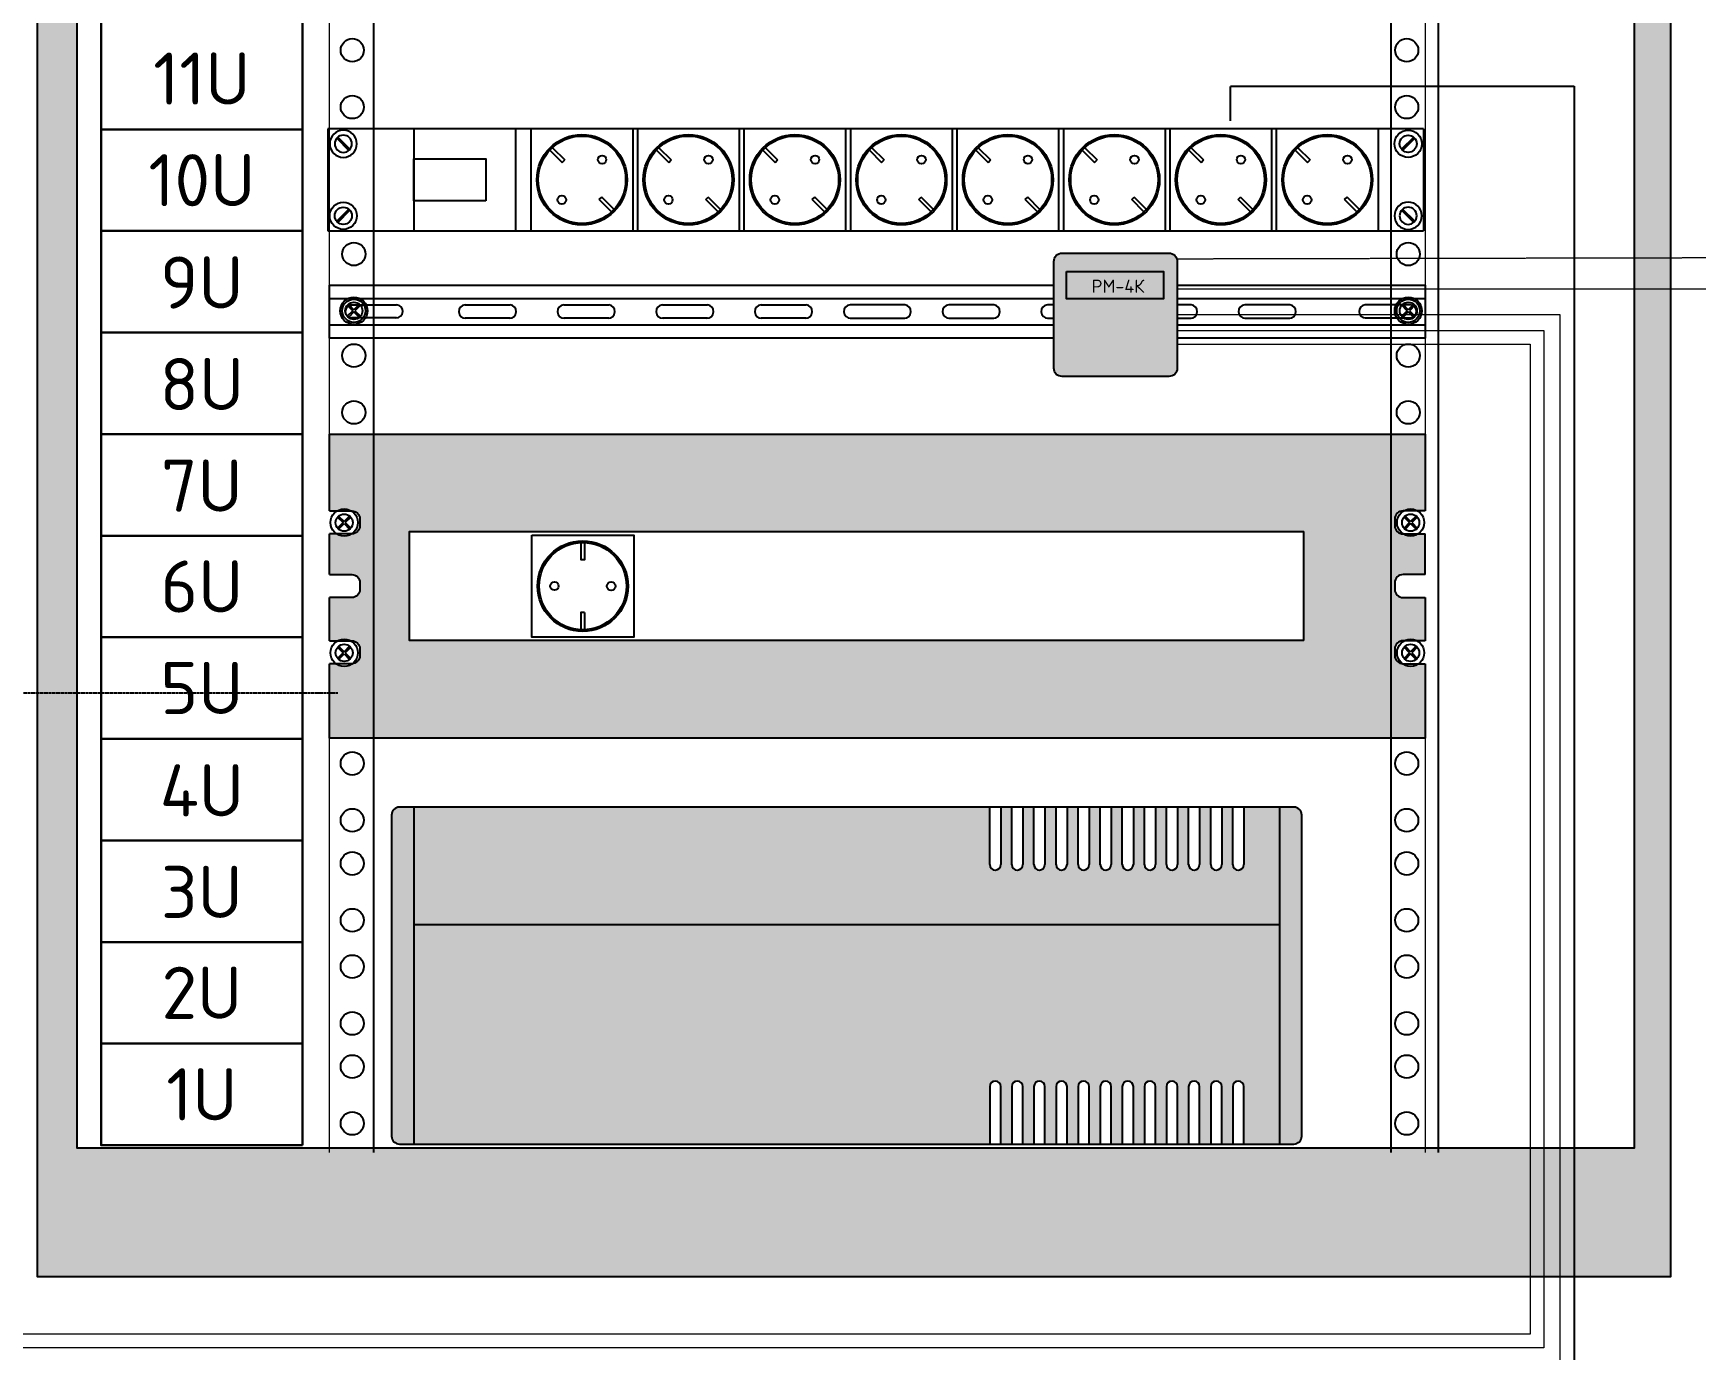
# Model space of a CAD drawing. Header units: millimetres. Extents: x 4247 to 622543, y -201358 to 142419.
# Drawn here: x 65794 to 75905, y -138400 to -130393 of the extents above; entities that cross this region are included whole.
import ezdxf

# ---------------------------------------------------------------- set-up
doc = ezdxf.new("R2010")
doc.units = ezdxf.units.MM
doc.linetypes.add('DASH', pattern=[0.75, 0.5, -0.25])
doc.linetypes.add('DASHED2', pattern=[0.375, 0.25, -0.125])
doc.layers.add('(АР) Текст', color=7, linetype='Continuous', lineweight=25)
doc.layers.add('UTP', color=5, linetype='DASH', lineweight=25)
doc.layers.add('_Оборудование ИСПП', color=255, linetype='Continuous')
doc.styles.add('ICOCPEUR', font='isocpeur.ttf')

# ---------------------------------------------------------------- blocks, each defined once
blk = doc.blocks.new('2p_Gesock')
at = {"ltscale": 0.1}
for p, q in [((-0.077, 1.923), (-0.077, 1.156)), ((0.077, 1.923), (0.077, 1.156)), ((0.077, 1.156), (-0.077, 1.156)), ((-0.077, -1.923), (-0.077, -1.156)), ((0.077, -1.156), (-0.077, -1.156)), ((0.077, -1.923), (0.077, -1.156))]:
    blk.add_line(p, q, dxfattribs=at)
for centre, radius in [((0, 0), 1.993), ((0, 0), 1.925), ((-1.253, 0), 0.187), ((1.253, 0), 0.187)]:
    blk.add_circle(centre, radius, dxfattribs=at)
blk = doc.blocks.new('SCREW')
for p, q in [((0.244, 0.29), (-0.29, -0.244)), ((0.29, 0.244), (-0.244, -0.29))]:
    blk.add_line(p, q)
for radius in [0.6, 0.379]:
    blk.add_circle((0, 0), radius)
blk = doc.blocks.new('BLANC1U')
for p, q in [((24.15, 0), (-24.15, 0)), ((-24.15, -4.5), (-24.15, 0)), ((24.15, -4.5), (24.15, 0)), ((-24.15, -4.5), (24.15, -4.5))]:
    blk.add_line(p, q)
at = {"xscale": -1}
blk.add_blockref('SCREW', (-23.468, -0.663), dxfattribs=at)
blk.add_blockref('SCREW', (23.468, -0.663))
at = {"rotation": 180}
blk.add_blockref('SCREW', (-23.468, -3.837), dxfattribs=at)
at = {"xscale": -1, "rotation": 180}
blk.add_blockref('SCREW', (23.468, -3.837), dxfattribs=at)
blk = doc.blocks.new('TLK-RS08MF1-BK')
for points in [[(721.5, 391.7), (329.8, 391.7), (329.8, 0), (721.5, 0)], [(1170.9, 391.7), (779.2, 391.7), (779.2, 0), (1170.9, 0)], [(1579.4, 391.7), (1187.7, 391.7), (1187.7, 0), (1579.4, 0)], [(1987.9, 391.7), (1596.2, 391.7), (1596.2, 0), (1987.9, 0)], [(2396.4, 391.7), (2004.7, 391.7), (2004.7, 0), (2396.4, 0)], [(2805, 391.7), (2413.3, 391.7), (2413.3, 0), (2805, 0)], [(3213.5, 391.7), (2821.8, 391.7), (2821.8, 0), (3213.5, 0)], [(3622, 391.7), (3230.3, 391.7), (3230.3, 0), (3622, 0)], [(4030.6, 391.7), (3638.9, 391.7), (3638.9, 0), (4030.6, 0)], [(605.9, 114.9), (329.8, 114.9), (329.8, 276.8), (605.9, 276.8)]]:
    blk.add_lwpolyline(points, close=True)
at = {"xscale": 87.0444934736006, "yscale": 87.0444934736006, "zscale": 87.0444934736006}
for name, p, rotation in [('BLANC1U', (2102.1, 0), 180), ('2p_Gesock', (975, 195.9), 225), ('2p_Gesock', (1383.5, 195.9), 225), ('2p_Gesock', (1792.1, 195.9), 225), ('2p_Gesock', (2200.6, 195.9), 225), ('2p_Gesock', (2609.1, 195.9), 225), ('2p_Gesock', (3017.6, 195.9), 225), ('2p_Gesock', (3426.2, 195.9), 225), ('2p_Gesock', (3834.7, 195.9), 225)]:
    blk.add_blockref(name, p, dxfattribs=dict(at, rotation=rotation))

msp = doc.modelspace()

# ---------------------------------------------------------------- hatches: boundary and pattern name
at = {"lineweight": 0, "true_color": 0xc7c8ca}
h = msp.add_hatch(color=9, dxfattribs=at)
h.dxf.hatch_style = 1
h.paths.add_polyline_path([(57093.722, -131908.607), (57318.345, -131908.607), (57318.345, -127080.481), (63682.836, -127080.481), (63682.836, -132543.127), (63903.023, -132543.127), (63903.023, -126764.357), (57093.722, -126764.357)])
h.paths.add_polyline_path([(57318.345, -131908.607), (57093.722, -131908.607), (57093.722, -132202.245), (57318.345, -132202.245)], flags=17)
h.paths.add_polyline_path([(57318.345, -132202.245), (57093.722, -132202.245), (57093.722, -132543.127), (57318.345, -132543.127)], flags=17)
h.paths.add_polyline_path([(63903.023, -132858.488), (63903.023, -132543.127), (57093.722, -132543.127), (57093.722, -132858.488)])
h.paths.add_polyline_path([(73658.655, -126744.515), (75887.338, -126744.515), (75887.338, -126224.051), (73658.655, -126224.051)], flags=9)
h.paths.add_polyline_path([(57015.527, -126754.856), (59053.215, -126754.856), (59053.215, -126234.393), (57015.527, -126234.393)], flags=9)
h.paths.add_polyline_path([(74427.427, -142834.794), (75869.617, -142834.794), (75869.617, -142314.33), (74427.427, -142314.33)], flags=9)
h.paths.add_polyline_path([(74427.427, -142451.618), (75869.617, -142451.618), (75869.617, -141931.154), (74427.427, -141931.154)], flags=9)
h.paths.add_polyline_path([(66536.843, -135314.516), (67202.555, -135314.516), (67202.555, -134553.702), (66536.843, -134553.702)], flags=9)
h.paths.add_polyline_path([(66552.693, -135932.365), (67186.705, -135932.365), (67186.705, -135171.551), (66552.693, -135171.551)], flags=9)
h.paths.add_polyline_path([(66552.693, -136545.577), (67186.705, -136545.577), (67186.705, -135784.763), (66552.693, -135784.763)], flags=9)
h.paths.add_polyline_path([(66584.394, -137163.426), (67155.004, -137163.426), (67155.004, -136402.612), (66584.394, -136402.612)], flags=9)
h.paths.add_polyline_path([(66473.442, -127895.698), (67265.956, -127895.698), (67265.956, -127134.884), (66473.442, -127134.884)], flags=9)
h.paths.add_polyline_path([(66473.442, -128513.547), (67265.956, -128513.547), (67265.956, -127752.733), (66473.442, -127752.733)], flags=9)
h.paths.add_polyline_path([(66457.591, -129131.395), (67281.806, -129131.395), (67281.806, -128370.581), (66457.591, -128370.581)], flags=9)
h.paths.add_polyline_path([(66473.442, -129749.244), (67265.956, -129749.244), (67265.956, -128988.43), (66473.442, -128988.43)], flags=9)
h.paths.add_polyline_path([(66473.442, -130367.092), (67265.956, -130367.092), (67265.956, -129606.278), (66473.442, -129606.278)], flags=9)
h.paths.add_polyline_path([(66505.142, -130984.941), (67234.256, -130984.941), (67234.256, -130224.127), (66505.142, -130224.127)], flags=9)
h.paths.add_polyline_path([(66473.442, -131602.789), (67265.956, -131602.789), (67265.956, -130841.975), (66473.442, -130841.975)], flags=9)
h.paths.add_polyline_path([(66552.693, -132225.274), (67186.705, -132225.274), (67186.705, -131464.46), (66552.693, -131464.46)], flags=9)
h.paths.add_polyline_path([(66552.693, -132843.122), (67186.705, -132843.122), (67186.705, -132082.308), (66552.693, -132082.308)], flags=9)
h.paths.add_polyline_path([(66552.693, -133460.971), (67186.705, -133460.971), (67186.705, -132700.157), (66552.693, -132700.157)], flags=9)
h.paths.add_polyline_path([(66552.693, -134074.183), (67186.705, -134074.183), (67186.705, -133313.369), (66552.693, -133313.369)], flags=9)
h.paths.add_polyline_path([(66552.693, -134692.032), (67186.705, -134692.032), (67186.705, -133931.218), (66552.693, -133931.218)], flags=9)
h.paths.add_polyline_path([(66222.699, -141127.051), (69042.617, -141127.051), (69042.617, -140189.921), (66222.699, -140189.921)], flags=9)
h.paths.add_polyline_path([(71711.729, -141046.115), (74577.691, -141046.115), (74577.691, -140525.652), (71711.729, -140525.652)], flags=9)
h.paths.add_polyline_path([(71594.332, -139796.217), (72854.735, -139796.217), (72854.735, -139275.753), (71594.332, -139275.753)], flags=9)
h.paths.add_polyline_path([(70476.93, -141409.583), (72138.935, -141409.583), (72138.935, -140470.917), (70476.93, -140470.917)], flags=9)
h.paths.add_polyline_path([(66680.032, -142691.278), (69417.584, -142691.278), (69417.584, -141754.148), (66680.032, -141754.148)], flags=9)
h.paths.add_polyline_path([(68429.374, -141562.434), (69548.124, -141562.434), (69548.124, -141131.184), (68429.374, -141131.184)], flags=9)
h.paths.add_polyline_path([(66205.631, -141562.434), (67274.381, -141562.434), (67274.381, -141131.184), (66205.631, -141131.184)], flags=9)
h.paths.add_polyline_path([(72618.119, -142419.922), (73411.946, -142419.922), (73411.946, -141899.458), (72618.119, -141899.458)], flags=9)
h.paths.add_polyline_path([(65916.406, -139288.247), (69931.072, -139288.247), (69931.072, -138767.783), (65916.406, -138767.783)], flags=9)
at = {"lineweight": 0, "true_color": 0xffffff}
h = msp.add_hatch(color=7, dxfattribs=at)
h.dxf.hatch_style = 1
h.paths.add_polyline_path([(72050.875, -131729.989, 0.414213562), (72000.875, -131779.989), (72000.875, -132429.989, 0.414213562), (72050.875, -132479.989), (72700.875, -132479.989, 0.414213562), (72750.875, -132429.989), (72750.875, -131779.989, 0.414213562), (72700.875, -131729.989)])
h.paths.add_polyline_path([(72215.002, -132023.187), (72567.002, -132023.187), (72567.002, -131831.187), (72215.002, -131831.187)], flags=24)
at = {"lineweight": 0, "true_color": 0xc7c8ca}
h = msp.add_hatch(color=9, dxfattribs=at)
h.dxf.hatch_style = 1
h.paths.add_polyline_path([(72050.875, -131729.989, 0.414213562), (72000.875, -131779.989), (72000.875, -132429.989, 0.414213562), (72050.875, -132479.989), (72700.875, -132479.989, 0.414213562), (72750.875, -132429.989), (72750.875, -131779.989, 0.414213562), (72700.875, -131729.989)])
h.paths.add_polyline_path([(72077.736, -132007.609), (72077.736, -131841.816), (72667.344, -131841.816), (72667.344, -132007.609)], flags=16)
h.paths.add_polyline_path([(72215.002, -132023.187), (72567.002, -132023.187), (72567.002, -131831.187), (72215.002, -131831.187)], flags=24)
h = msp.add_hatch(color=9, dxfattribs=at)
h.paths.add_polyline_path([(67595.705, -133297.998), (67642.53, -133297.998, -0.275552015), (67727.332, -133297.998), (67731.079, -133297.998, -0.414213562), (67781.079, -133347.998), (67781.079, -133387.998, -0.414213562), (67731.079, -133437.998), (67730.812, -133437.998, -0.302476997), (67639.05, -133437.998), (67595.705, -133437.998), (67595.705, -133685.201), (67731.079, -133685.201, -0.414213562), (67781.079, -133735.201), (67781.079, -133775.201, -0.414213562), (67731.079, -133825.201), (67595.705, -133825.201), (67595.705, -134087.518), (67647.187, -134087.518, -0.241245352), (67722.675, -134087.518), (67731.079, -134087.518, -0.414213562), (67781.079, -134137.518), (67781.079, -134177.518, -0.393516616), (67734.635, -134227.392, -0.332920753), (67635.396, -134227.518), (67595.705, -134227.518), (67595.705, -134680.013), (67864.164, -134680.013), (67864.164, -132831.001), (67595.705, -132831.001)])
h.paths.add_polyline_path([(74259.905, -133437.998), (74216.56, -133437.998, -0.302476997), (74124.798, -133437.998), (74124.531, -133437.998, -0.414213562), (74074.531, -133387.998), (74074.531, -133347.998, -0.414213562), (74124.531, -133297.998), (74128.277, -133297.998, -0.275552015), (74213.08, -133297.998), (74259.905, -133297.998), (74259.905, -132831.001), (74051.079, -132831.001), (74051.079, -134680.013), (74259.905, -134680.013), (74259.905, -134227.518), (74220.213, -134227.518, -0.332920753), (74120.975, -134227.392, -0.393516616), (74074.531, -134177.518), (74074.531, -134137.518, -0.414213562), (74124.531, -134087.518), (74132.934, -134087.518, -0.241245352), (74208.423, -134087.518), (74259.905, -134087.518), (74259.905, -133825.201), (74124.531, -133825.201, -0.414213562), (74074.531, -133775.201), (74074.531, -133735.201, -0.414213562), (74124.531, -133685.201), (74259.905, -133685.201)])
h = msp.add_hatch(color=9, dxfattribs=at)
h.paths.add_polyline_path([(68108.099, -135099.691), (68108.099, -135814.443), (73374.059, -135814.443), (73374.059, -135099.691), (73156.428, -135099.691), (73156.428, -135448.647, -1.000957959), (73089.229, -135449.643), (73089.229, -135099.691), (73022.029, -135099.691), (73022.029, -135448.711, -0.99999994), (72954.829, -135449.643), (72954.829, -135099.691), (72887.628, -135099.691), (72887.628, -135448.647, -1.000957959), (72820.429, -135449.643), (72820.429, -135099.691), (72753.229, -135099.691), (72753.229, -135448.711, -0.999999938), (72686.029, -135449.643), (72686.029, -135099.691), (72618.828, -135099.691), (72618.828, -135448.647, -1.000957959), (72551.629, -135449.643), (72551.629, -135099.691), (72484.429, -135099.691), (72484.429, -135448.711, -0.99999994), (72417.229, -135449.643), (72417.229, -135099.691), (72350.028, -135099.691), (72350.028, -135448.647, -1.000957959), (72282.829, -135449.643), (72282.829, -135099.691), (72215.629, -135099.691), (72215.629, -135448.711, -0.99999994), (72148.429, -135449.643), (72148.429, -135099.691), (72081.228, -135099.691), (72081.228, -135448.647, -1.000957959), (72014.029, -135449.643), (72014.029, -135099.691), (71946.829, -135099.691), (71946.829, -135448.711, -0.999999938), (71879.629, -135449.643), (71879.629, -135099.691), (71812.428, -135099.691), (71812.428, -135448.647, -1.000957959), (71745.229, -135449.643), (71745.229, -135099.691), (71678.029, -135099.691), (71678.029, -135448.711, -0.99999994), (71610.829, -135449.643), (71610.829, -135099.691)])
h.paths.add_polyline_path([(68108.099, -135814.443), (68108.099, -137148.843), (71610.829, -137148.843), (71610.829, -136799.824, -1), (71678.029, -136798.891), (71678.029, -137148.843), (71745.229, -137148.843), (71745.229, -136799.824, -0.999042958), (71812.428, -136798.827), (71812.428, -137148.843), (71879.629, -137148.843), (71879.629, -136799.824, -1), (71946.829, -136798.891), (71946.829, -137148.843), (72014.029, -137148.843), (72014.029, -136799.824, -0.999042958), (72081.228, -136798.827), (72081.228, -137148.843), (72148.429, -137148.843), (72148.429, -136799.824, -1), (72215.629, -136798.891), (72215.629, -137148.843), (72282.829, -137148.843), (72282.829, -136799.824, -0.999042958), (72350.028, -136798.827), (72350.028, -137148.843), (72417.229, -137148.843), (72417.229, -136799.824, -1), (72484.429, -136798.891), (72484.429, -137148.843), (72551.629, -137148.843), (72551.629, -136799.824, -0.999042958), (72618.828, -136798.827), (72618.828, -137148.843), (72686.029, -137148.843), (72686.029, -136799.824, -1.000000014), (72753.229, -136798.891), (72753.229, -137148.843), (72820.429, -137148.843), (72820.429, -136799.824, -0.999042958), (72887.628, -136798.827), (72887.628, -137148.843), (72954.829, -137148.843), (72954.829, -136799.824, -1), (73022.029, -136798.891), (73022.029, -137148.843), (73089.229, -137148.843), (73089.229, -136799.824, -0.999042958), (73156.428, -136798.827), (73156.428, -137148.843), (73374.059, -137148.843), (73374.059, -135814.443)])
h.paths.add_polyline_path([(67973.699, -137100.843, 0.414213562), (68021.699, -137148.843), (68108.099, -137148.843), (68108.099, -135099.691), (68021.699, -135099.691, 0.414213562), (67973.699, -135147.691)])
h.paths.add_polyline_path([(73374.059, -137148.843), (73460.459, -137148.843, 0.414213562), (73508.459, -137100.843), (73508.459, -135147.691, 0.414213562), (73460.459, -135099.691), (73374.059, -135099.691)])
h.paths.add_polyline_path([(70802.462, -134087.086), (69136.276, -134087.086), (69136.276, -134680.013), (74051.079, -134680.013), (74051.079, -132831.001), (67864.164, -132831.001), (67864.164, -134680.013), (69136.276, -134680.013), (69136.276, -134087.086), (68082.802, -134087.086), (68082.802, -133423.055), (70802.462, -133423.055), (73522.122, -133423.055), (73522.122, -134087.086)])
at = {"layer": '_Оборудование ИСПП', "true_color": 0x939598, "transparency": 33554636}
h = msp.add_hatch(color=252, dxfattribs=at)
h.dxf.hatch_style = 1
h.paths.add_polyline_path([(65821.079, -125584.295), (65821.079, -137957.007), (75750.522, -137957.007), (75750.522, -125584.295)])
h.paths.add_polyline_path([(75530.428, -125995.991), (75530.428, -137174.83), (66061.457, -137174.83), (66061.457, -125995.991)], flags=16)

# ---------------------------------------------------------------- linework, layer by layer
at = {"layer": '(АР) Текст', "color": 7, "lineweight": 30}
msp.add_line((67431.225, -126034.667), (67431.225, -137155.94), dxfattribs=at)
at = {"layer": '(АР) Текст', "color": 7, "lineweight": 15}
for p, q in [((67595.705, -133297.998), (67595.705, -126034.667)), ((74259.905, -126034.667), (74259.905, -133297.998)), ((67595.705, -137200.013), (67595.705, -134227.518)), ((74259.905, -134227.518), (74259.905, -137200.013))]:
    msp.add_line(p, q, dxfattribs=at)
at = {"layer": '(АР) Текст', "lineweight": 15}
msp.add_line((75530.428, -137174.83), (75530.428, -127103.445), dxfattribs=at)
at = {"layer": '(АР) Текст', "color": 7}
msp.add_line((71093.893, -132045.15), (70761.716, -132045.15), dxfattribs=at)
at = {"layer": '(АР) Текст', "color": 7, "lineweight": 30}
for points in [[(67431.225, -137155.94), (66207.257, -137155.94), (66207.257, -126034.667)], [(66207.257, -130977.455), (67431.225, -130977.455)], [(66207.257, -131595.304), (67431.225, -131595.304)], [(66207.257, -132213.152), (67431.225, -132213.152)], [(66207.257, -132831.001), (67431.225, -132831.001)], [(66207.257, -133448.849), (67431.225, -133448.849)], [(66207.257, -134066.698), (67431.225, -134066.698)], [(66207.257, -134684.546), (67431.225, -134684.546)], [(66207.257, -135302.395), (67431.225, -135302.395)], [(66207.257, -135920.243), (67431.225, -135920.243)], [(66207.257, -136538.092), (67431.225, -136538.092)]]:
    msp.add_lwpolyline(points, dxfattribs=at)
at = {"layer": '(АР) Текст', "color": 7}
for points in [[(74051.079, -126034.667), (74051.079, -137200.013)], [(74339.715, -137200.013), (74339.715, -126034.667)], [(67864.164, -127266.925), (67864.164, -137200.013)], [(72000.875, -132247.392), (67595.705, -132247.392), (67595.705, -131924.712), (72000.875, -131924.712)], [(72750.875, -131924.712), (74259.905, -131924.712), (74259.905, -132247.392), (72750.875, -132247.392)], [(67595.705, -132006.636), (72000.875, -132006.636)], [(72750.875, -132006.636), (74259.905, -132006.636)], [(67738.018, -132080.713), (67704.369, -132047.065)], [(67738.018, -132080.713), (67704.369, -132114.362)], [(67710.722, -132040.712), (67744.37, -132074.361)], [(67744.37, -132087.066), (67710.722, -132120.714)], [(67729.887, -132043.909), (68003.618, -132043.909)], [(68003.618, -132123.905), (67729.887, -132123.905)], [(67778.019, -132040.712), (67744.37, -132074.361)], [(67778.019, -132120.714), (67744.37, -132087.066)], [(67784.371, -132047.065), (67750.723, -132080.713)], [(67750.723, -132080.713), (67784.371, -132114.362)], [(68420.162, -132045.15), (68693.893, -132045.15)], [(68693.893, -132125.146), (68420.162, -132125.146)], [(69020.162, -132045.15), (69293.893, -132045.15)], [(69293.893, -132125.146), (69020.162, -132125.146)], [(69620.162, -132045.15), (69893.893, -132045.15)], [(69893.893, -132125.146), (69620.162, -132125.146)], [(70220.162, -132045.15), (70493.893, -132045.15)], [(70493.893, -132125.146), (70220.162, -132125.146)], [(70761.716, -132125.146), (71093.893, -132125.146)], [(71635.448, -132045.15), (71361.716, -132045.15)], [(71361.716, -132125.146), (71635.448, -132125.146)], [(72000.875, -132045.15), (71961.716, -132045.15)], [(71961.716, -132125.146), (72000.875, -132125.146)], [(72835.448, -132045.15), (72750.875, -132045.15)], [(72750.875, -132125.146), (72835.448, -132125.146)], [(73435.448, -132045.15), (73161.716, -132045.15)], [(73161.716, -132125.146), (73435.448, -132125.146)], [(74168.29, -132043.909), (73894.558, -132043.909)], [(73894.558, -132123.905), (74168.29, -132123.905)], [(74150.252, -132080.713), (74116.603, -132047.065)], [(74150.252, -132080.713), (74116.603, -132114.362)], [(74122.956, -132040.712), (74156.604, -132074.361)], [(74156.604, -132087.066), (74122.956, -132120.714)], [(74190.253, -132040.712), (74156.604, -132074.361)], [(74190.253, -132120.714), (74156.604, -132087.066)], [(74196.605, -132047.065), (74162.957, -132080.713)], [(74162.957, -132080.713), (74196.605, -132114.362)], [(67595.705, -132165.469), (72000.875, -132165.469)], [(72750.875, -132165.469), (74259.905, -132165.469)], [(67595.705, -133297.998), (67595.705, -132831.001), (74259.905, -132831.001), (74259.905, -133297.998)], [(67644.93, -133335.447), (67678.579, -133369.095)], [(67651.283, -133329.094), (67684.931, -133362.742)], [(67718.579, -133329.094), (67684.931, -133362.742)], [(67691.284, -133369.095), (67724.932, -133335.447)], [(74164.326, -133369.095), (74130.678, -133335.447)], [(74137.03, -133329.094), (74170.679, -133362.742)], [(74204.327, -133329.094), (74170.679, -133362.742)], [(74210.68, -133335.447), (74177.031, -133369.095)], [(67595.705, -133685.201), (67595.705, -133437.998)], [(67678.579, -133369.095), (67644.93, -133402.743)], [(67651.283, -133409.096), (67684.931, -133375.447)], [(67684.931, -133375.447), (67718.579, -133409.096)], [(67691.284, -133369.095), (67724.932, -133402.743)], [(73522.122, -134087.086), (68082.802, -134087.086), (68082.802, -133423.055), (73522.122, -133423.055)], [(73522.122, -134087.086), (73522.122, -133423.055)], [(74164.326, -133369.095), (74130.678, -133402.743)], [(74170.679, -133375.447), (74137.03, -133409.096)], [(74204.327, -133409.096), (74170.679, -133375.447)], [(74177.031, -133369.095), (74210.68, -133402.743)], [(74259.905, -133685.201), (74259.905, -133437.998)], [(69147.579, -133490.21), (69147.289, -133596.087), (69126.136, -133596.029), (69126.426, -133490.152)], [(67595.705, -134087.518), (67595.705, -133825.201)], [(74259.905, -133825.201), (74259.905, -134087.518)], [(69146.415, -133914.984), (69125.262, -133914.926), (69124.972, -134020.803)], [(69146.415, -133914.984), (69146.125, -134020.861)], [(67644.93, -134127.545), (67678.579, -134161.194)], [(67678.579, -134161.194), (67644.93, -134194.842)], [(67651.283, -134121.193), (67684.931, -134154.841)], [(67718.579, -134121.193), (67684.931, -134154.841)], [(67691.284, -134161.194), (67724.932, -134127.545)], [(67691.284, -134161.194), (67724.932, -134194.842)], [(74164.326, -134161.194), (74130.678, -134127.545)], [(74164.326, -134161.194), (74130.678, -134194.842)], [(74137.03, -134121.193), (74170.679, -134154.841)], [(74204.327, -134121.193), (74170.679, -134154.841)], [(74210.68, -134127.545), (74177.031, -134161.194)], [(74177.031, -134161.194), (74210.68, -134194.842)], [(74259.905, -134227.518), (74259.905, -134680.013), (67595.705, -134680.013), (67595.705, -134227.518)], [(67651.283, -134201.194), (67684.931, -134167.546)], [(67684.931, -134167.546), (67718.579, -134201.194)], [(74170.679, -134167.546), (74137.03, -134201.194)], [(74204.327, -134201.194), (74170.679, -134167.546)], [(68108.099, -135099.691), (68108.099, -137148.843)], [(71610.829, -135449.643), (71610.829, -135099.691)], [(71678.029, -135099.691), (71678.029, -135449.643)], [(71745.229, -135449.728), (71745.229, -135099.691)], [(71812.428, -135099.671), (71812.428, -135449.708)], [(71879.629, -135449.643), (71879.629, -135099.691)], [(71946.829, -135099.691), (71946.829, -135449.643)], [(72014.029, -135449.728), (72014.029, -135099.691)], [(72081.228, -135099.671), (72081.228, -135449.708)], [(72148.429, -135449.643), (72148.429, -135099.691)], [(72215.629, -135099.691), (72215.629, -135449.643)], [(72282.829, -135449.728), (72282.829, -135099.691)], [(72350.028, -135099.671), (72350.028, -135449.708)], [(72417.229, -135449.643), (72417.229, -135099.691)], [(72484.429, -135099.691), (72484.429, -135449.643)], [(72551.629, -135449.728), (72551.629, -135099.691)], [(72618.828, -135099.671), (72618.828, -135449.708)], [(72686.029, -135449.643), (72686.029, -135099.691)], [(72753.229, -135099.691), (72753.229, -135449.643)], [(72820.429, -135449.728), (72820.429, -135099.691)], [(72887.628, -135099.671), (72887.628, -135449.708)], [(72954.829, -135449.643), (72954.829, -135099.691)], [(73022.029, -135099.691), (73022.029, -135449.643)], [(73089.229, -135449.728), (73089.229, -135099.691)], [(73156.428, -135099.671), (73156.428, -135449.708)], [(73374.059, -135099.691), (73374.059, -137148.843)], [(68108.099, -135814.443), (73374.059, -135814.443)], [(71610.829, -136798.891), (71610.829, -137148.843)], [(71678.029, -137148.843), (71678.029, -136798.891)], [(71745.229, -136798.807), (71745.229, -137148.843)], [(71812.428, -137148.864), (71812.428, -136798.827)], [(71879.629, -136798.891), (71879.629, -137148.843)], [(71946.829, -137148.843), (71946.829, -136798.891)], [(72014.029, -136798.807), (72014.029, -137148.843)], [(72081.228, -137148.864), (72081.228, -136798.827)], [(72148.429, -136798.891), (72148.429, -137148.843)], [(72215.629, -137148.843), (72215.629, -136798.891)], [(72282.829, -136798.807), (72282.829, -137148.843)], [(72350.028, -137148.864), (72350.028, -136798.827)], [(72417.229, -136798.891), (72417.229, -137148.843)], [(72484.429, -137148.843), (72484.429, -136798.891)], [(72551.629, -136798.807), (72551.629, -137148.843)], [(72618.828, -137148.864), (72618.828, -136798.827)], [(72686.029, -136798.891), (72686.029, -137148.843)], [(72753.229, -137148.843), (72753.229, -136798.891)], [(72820.429, -136798.807), (72820.429, -137148.843)], [(72887.628, -137148.864), (72887.628, -136798.827)], [(72954.829, -136798.891), (72954.829, -137148.843)], [(73022.029, -137148.843), (73022.029, -136798.891)], [(73089.229, -136798.807), (73089.229, -137148.843)], [(73156.428, -137148.864), (73156.428, -136798.827)]]:
    msp.add_lwpolyline(points, dxfattribs=at)
for points in [[(72050.875, -131729.989), (72700.875, -131729.989, -0.414213562), (72750.875, -131779.989), (72750.875, -132429.989, -0.414213562), (72700.875, -132479.989), (72050.875, -132479.989, -0.414213562), (72000.875, -132429.989), (72000.875, -131779.989, -0.414213562)], [(68021.699, -137148.843), (73460.459, -137148.843, 0.414213562), (73508.459, -137100.843), (73508.459, -135147.691, 0.414213562), (73460.459, -135099.691), (68021.699, -135099.691, 0.414213562), (67973.699, -135147.691), (67973.699, -137100.843, 0.414213562)]]:
    msp.add_lwpolyline(points, format="xyb", close=True, dxfattribs=at)
for points in [[(72077.736, -131841.816), (72667.344, -131841.816), (72667.344, -132007.609), (72077.736, -132007.609)], [(68825.847, -133445.078), (69446.704, -133445.078), (69446.704, -134065.935), (68825.847, -134065.935)]]:
    msp.add_lwpolyline(points, close=True, dxfattribs=at)
for points in [[(67595.705, -133297.998), (67731.079, -133297.998, -0.414213562), (67781.079, -133347.998), (67781.079, -133387.998, -0.414213562), (67731.079, -133437.998), (67595.705, -133437.998)], [(74259.905, -133297.998), (74124.531, -133297.998, 0.414213562), (74074.531, -133347.998), (74074.531, -133387.998, 0.414213562), (74124.531, -133437.998), (74259.905, -133437.998)], [(67595.705, -133685.201), (67731.079, -133685.201, -0.414213562), (67781.079, -133735.201), (67781.079, -133775.201, -0.414213562), (67731.079, -133825.201), (67595.705, -133825.201)], [(74259.905, -133685.201), (74124.531, -133685.201, 0.414213562), (74074.531, -133735.201), (74074.531, -133775.201, 0.414213562), (74124.531, -133825.201), (74259.905, -133825.201)], [(67595.705, -134087.518), (67731.079, -134087.518, -0.414213562), (67781.079, -134137.518), (67781.079, -134177.518, -0.414213562), (67731.079, -134227.518), (67595.705, -134227.518)], [(74259.905, -134087.518), (74124.531, -134087.518, 0.414213562), (74074.531, -134137.518), (74074.531, -134177.518, 0.414213562), (74124.531, -134227.518), (74259.905, -134227.518)]]:
    msp.add_lwpolyline(points, format="xyb", dxfattribs=at)
for centre, radius in [((67734.651, -130495.83), 70.372), ((74146.885, -130495.83), 70.372), ((67734.651, -130841.232), 70.372), ((74146.885, -130841.232), 70.372), ((67744.37, -131735.312), 70.372), ((74156.604, -131735.312), 70.372), ((67744.37, -132080.713), 82.781), ((67744.37, -132080.713), 70.372), ((67744.37, -132080.713), 52.271), ((74156.604, -132080.713), 82.781), ((74156.604, -132080.713), 70.372), ((74156.604, -132080.713), 52.271), ((67744.37, -132353.491), 70.372), ((74156.604, -132353.491), 70.372), ((67744.37, -132698.893), 70.372), ((74156.604, -132698.893), 70.372), ((67684.931, -133369.095), 82.781), ((67684.931, -133369.095), 52.271), ((74170.679, -133369.095), 82.781), ((74170.679, -133369.095), 52.271), ((69136.276, -133755.507), 275.673), ((69136.276, -133755.507), 274.974), ((69136.276, -133755.507), 265.537), ((68963.444, -133755.033), 25.832), ((69309.107, -133755.98), 25.832), ((67684.931, -134161.194), 82.781), ((67684.931, -134161.194), 52.271), ((74170.679, -134161.194), 82.781), ((74170.679, -134161.194), 52.271), ((67734.651, -134834.135), 70.372), ((74146.885, -134834.135), 70.372), ((67734.651, -135179.537), 70.372), ((74146.885, -135179.537), 70.372), ((67734.651, -135442.493), 70.372), ((74146.885, -135442.493), 70.372), ((67734.651, -135787.895), 70.372), ((74146.885, -135787.895), 70.372), ((67734.651, -136069.861), 70.372), ((74146.885, -136069.861), 70.372), ((67734.651, -136415.263), 70.372), ((74146.885, -136415.263), 70.372), ((67734.651, -136678.029), 70.372), ((74146.885, -136678.029), 70.372), ((67734.651, -137023.431), 70.372), ((74146.885, -137023.431), 70.372)]:
    msp.add_circle(centre, radius, dxfattribs=at)
for centre, radius, start, end in [((67732.026, -132083.907), 40.055, 93.0621386, 273.0621386), ((68001.479, -132083.907), 40.055, 266.9378614, 86.9378614), ((68422.302, -132085.148), 40.055, 93.0621386, 273.0621386), ((68691.754, -132085.148), 40.055, 266.9378614, 86.9378614), ((69022.302, -132085.148), 40.055, 93.0621386, 273.0621386), ((69291.754, -132085.148), 40.055, 266.9378614, 86.9378614), ((69622.302, -132085.148), 40.055, 93.0621386, 273.0621386), ((69891.754, -132085.148), 40.055, 266.9378614, 86.9378614), ((70222.302, -132085.148), 40.055, 93.0621386, 273.0621386), ((70491.754, -132085.148), 40.055, 266.9378614, 86.9378614), ((70763.856, -132085.148), 40.055, 93.0621386, 273.0621386), ((71091.754, -132085.148), 40.055, 266.9378614, 86.9378614), ((71363.856, -132085.148), 40.055, 93.0621386, 273.0621386), ((71633.308, -132085.148), 40.055, 266.9378614, 86.9378614), ((71963.856, -132085.148), 40.055, 93.0621386, 273.0621386), ((72833.308, -132085.148), 40.055, 266.9378614, 86.9378614), ((73163.856, -132085.148), 40.055, 93.0621386, 273.0621386), ((73433.308, -132085.148), 40.055, 266.9378614, 86.9378614), ((73896.698, -132083.907), 40.055, 93.0621386, 273.0621386), ((74166.15, -132083.907), 40.055, 266.9378614, 86.9378614), ((71644.429, -135449.177), 33.603, 180.7950252, 0.7950252), ((71778.829, -135449.177), 33.603, 180.7950252, 0.7950252), ((71913.229, -135449.177), 33.603, 180.7950252, 0.7950252), ((72047.629, -135449.177), 33.603, 180.7950252, 0.7950252), ((72182.029, -135449.177), 33.603, 180.7950252, 0.7950252), ((72316.429, -135449.177), 33.603, 180.7950252, 0.7950252), ((72450.829, -135449.177), 33.603, 180.7950252, 0.7950252), ((72585.229, -135449.177), 33.603, 180.7950252, 0.7950252), ((72719.629, -135449.177), 33.603, 180.7950252, 0.7950252), ((72854.029, -135449.177), 33.603, 180.7950252, 0.7950252), ((72988.429, -135449.177), 33.603, 180.7950252, 0.7950252), ((73122.829, -135449.177), 33.603, 180.7950252, 0.7950252), ((71644.429, -136799.358), 33.603, 359.2049748, 179.2049748), ((71778.829, -136799.358), 33.603, 359.2049748, 179.2049748), ((71913.229, -136799.358), 33.603, 359.2049748, 179.2049748), ((72047.629, -136799.358), 33.603, 359.2049748, 179.2049748), ((72182.029, -136799.358), 33.603, 359.2049748, 179.2049748), ((72316.429, -136799.358), 33.603, 359.2049748, 179.2049748), ((72450.829, -136799.358), 33.603, 359.2049748, 179.2049748), ((72585.229, -136799.358), 33.603, 359.2049748, 179.2049748), ((72719.629, -136799.358), 33.603, 359.2049748, 179.2049748), ((72854.029, -136799.358), 33.603, 359.2049748, 179.2049748), ((72988.429, -136799.358), 33.603, 359.2049748, 179.2049748), ((73122.829, -136799.358), 33.603, 359.2049748, 179.2049748)]:
    msp.add_arc(centre, radius, start, end, dxfattribs=at)
at = {"layer": '_Оборудование ИСПП'}
for points in [[(65821.079, -125584.295), (75750.522, -125584.295), (75750.522, -137957.007), (65821.079, -137957.007)], [(66061.457, -125995.991), (75530.428, -125995.991), (75530.428, -137174.83), (66061.457, -137174.83)]]:
    msp.add_lwpolyline(points, close=True, dxfattribs=at)
at = {"layer": 'UTP', "color": 1, "linetype": 'DASHED2', "lineweight": 0, "ltscale": 10}
for points in [[(79978.231, -127235.448), (79978.231, -131575.309, -0.414213562), (79802.409, -131751.132), (72748.932, -131766.184)], [(80182.107, -127235.448), (80182.107, -131773.876, -0.414213562), (80006.284, -131949.698), (72750.875, -131949.698)]]:
    msp.add_lwpolyline(points, format="xyb", dxfattribs=at)
at = {"layer": 'UTP', "color": 30, "linetype": 'DASHED2', "lineweight": 25, "ltscale": 10, "true_color": 0xf26722}
msp.add_lwpolyline([(73074.667, -130925.193), (73074.667, -130715.29), (75164.667, -130715.29), (75164.667, -138619.82), (67638.481, -138619.82), (67638.481, -141795.945), (66645.095, -141795.945)], dxfattribs=at)
at = {"layer": 'UTP', "color": 1, "linetype": 'DASHED2', "lineweight": 0, "ltscale": 10}
for points in [[(72750.875, -132103.893), (75078.472, -132103.893), (75078.472, -138485.496), (54572.899, -138485.496), (54572.899, -136489.911), (47779.464, -136489.911), (47779.464, -132355.07), (43696.497, -132355.07), (43696.497, -131078.373)], [(72750.875, -132201.599), (74980.766, -132201.599), (74980.766, -138387.79), (54670.605, -138387.79), (54670.605, -136392.206), (47877.169, -136392.206), (47877.169, -132267.14), (46220.198, -132267.14), (46220.198, -131078.373)], [(72750.875, -132284.136), (74898.228, -132284.136), (74898.228, -138305.252), (54753.142, -138306.49), (54753.142, -132284.783), (52357.577, -132284.783), (52357.584, -131078.373)]]:
    msp.add_lwpolyline(points, dxfattribs=at)
at = {"layer": 'UTP', "color": 30, "linetype": 'DASH', "lineweight": 25, "ltscale": 10, "true_color": 0xf26722}
msp.add_lwpolyline([(67646.162, -134405.619), (62055.481, -134405.619)], dxfattribs=at)

# ---------------------------------------------------------------- block references
at = {"layer": '(АР) Текст', "color": 7, "xscale": 1.58502928105728, "yscale": 1.58502928105728, "zscale": 1.58502928105728}
msp.add_blockref('TLK-RS08MF1-BK', (67585.985, -131594.196), dxfattribs=at)

# ---------------------------------------------------------------- texts
at = {"layer": '(АР) Текст', "color": 7, "width": 1223.96769, "attachment_point": 5, "style": 'ICOCPEUR'}
for s, insert, char_height in [('{\\C0;11U}', (66819.241, -130668.531), 317.0059), ('{\\C0;10U}', (66819.241, -131286.379), 317.0059), ('{\\C0;9U}', (66819.241, -131908.864), 317.0059), ('{\\C0;8U}', (66819.241, -132526.712), 317.0059), ('{\\C0;7U}', (66819.241, -133144.561), 317.0059), ('{\\C0;6U}', (66819.241, -133757.773), 317.0059), ('{\\C0;5U}', (66819.241, -134375.622), 317.0059), ('{\\W1;\\C0;4U}', (66819.241, -134998.106), 317.00586), ('{\\W1;\\C0;3U}', (66819.241, -135615.955), 317.00586), ('{\\W1;\\C0;2U}', (66819.241, -136229.167), 317.00586), ('{\\W1;\\C0;1U}', (66819.241, -136847.016), 317.00586)]:
    msp.add_mtext(s, dxfattribs=dict(at, insert=insert, char_height=char_height))
at = {"lineweight": 30, "insert": (72391.002, -131931.187), "char_height": 80, "width": 430.47307, "attachment_point": 5, "style": 'ICOCPEUR'}
msp.add_mtext('\\pxt21;PM-4К', dxfattribs=at)

doc.saveas('drawing.dxf')
